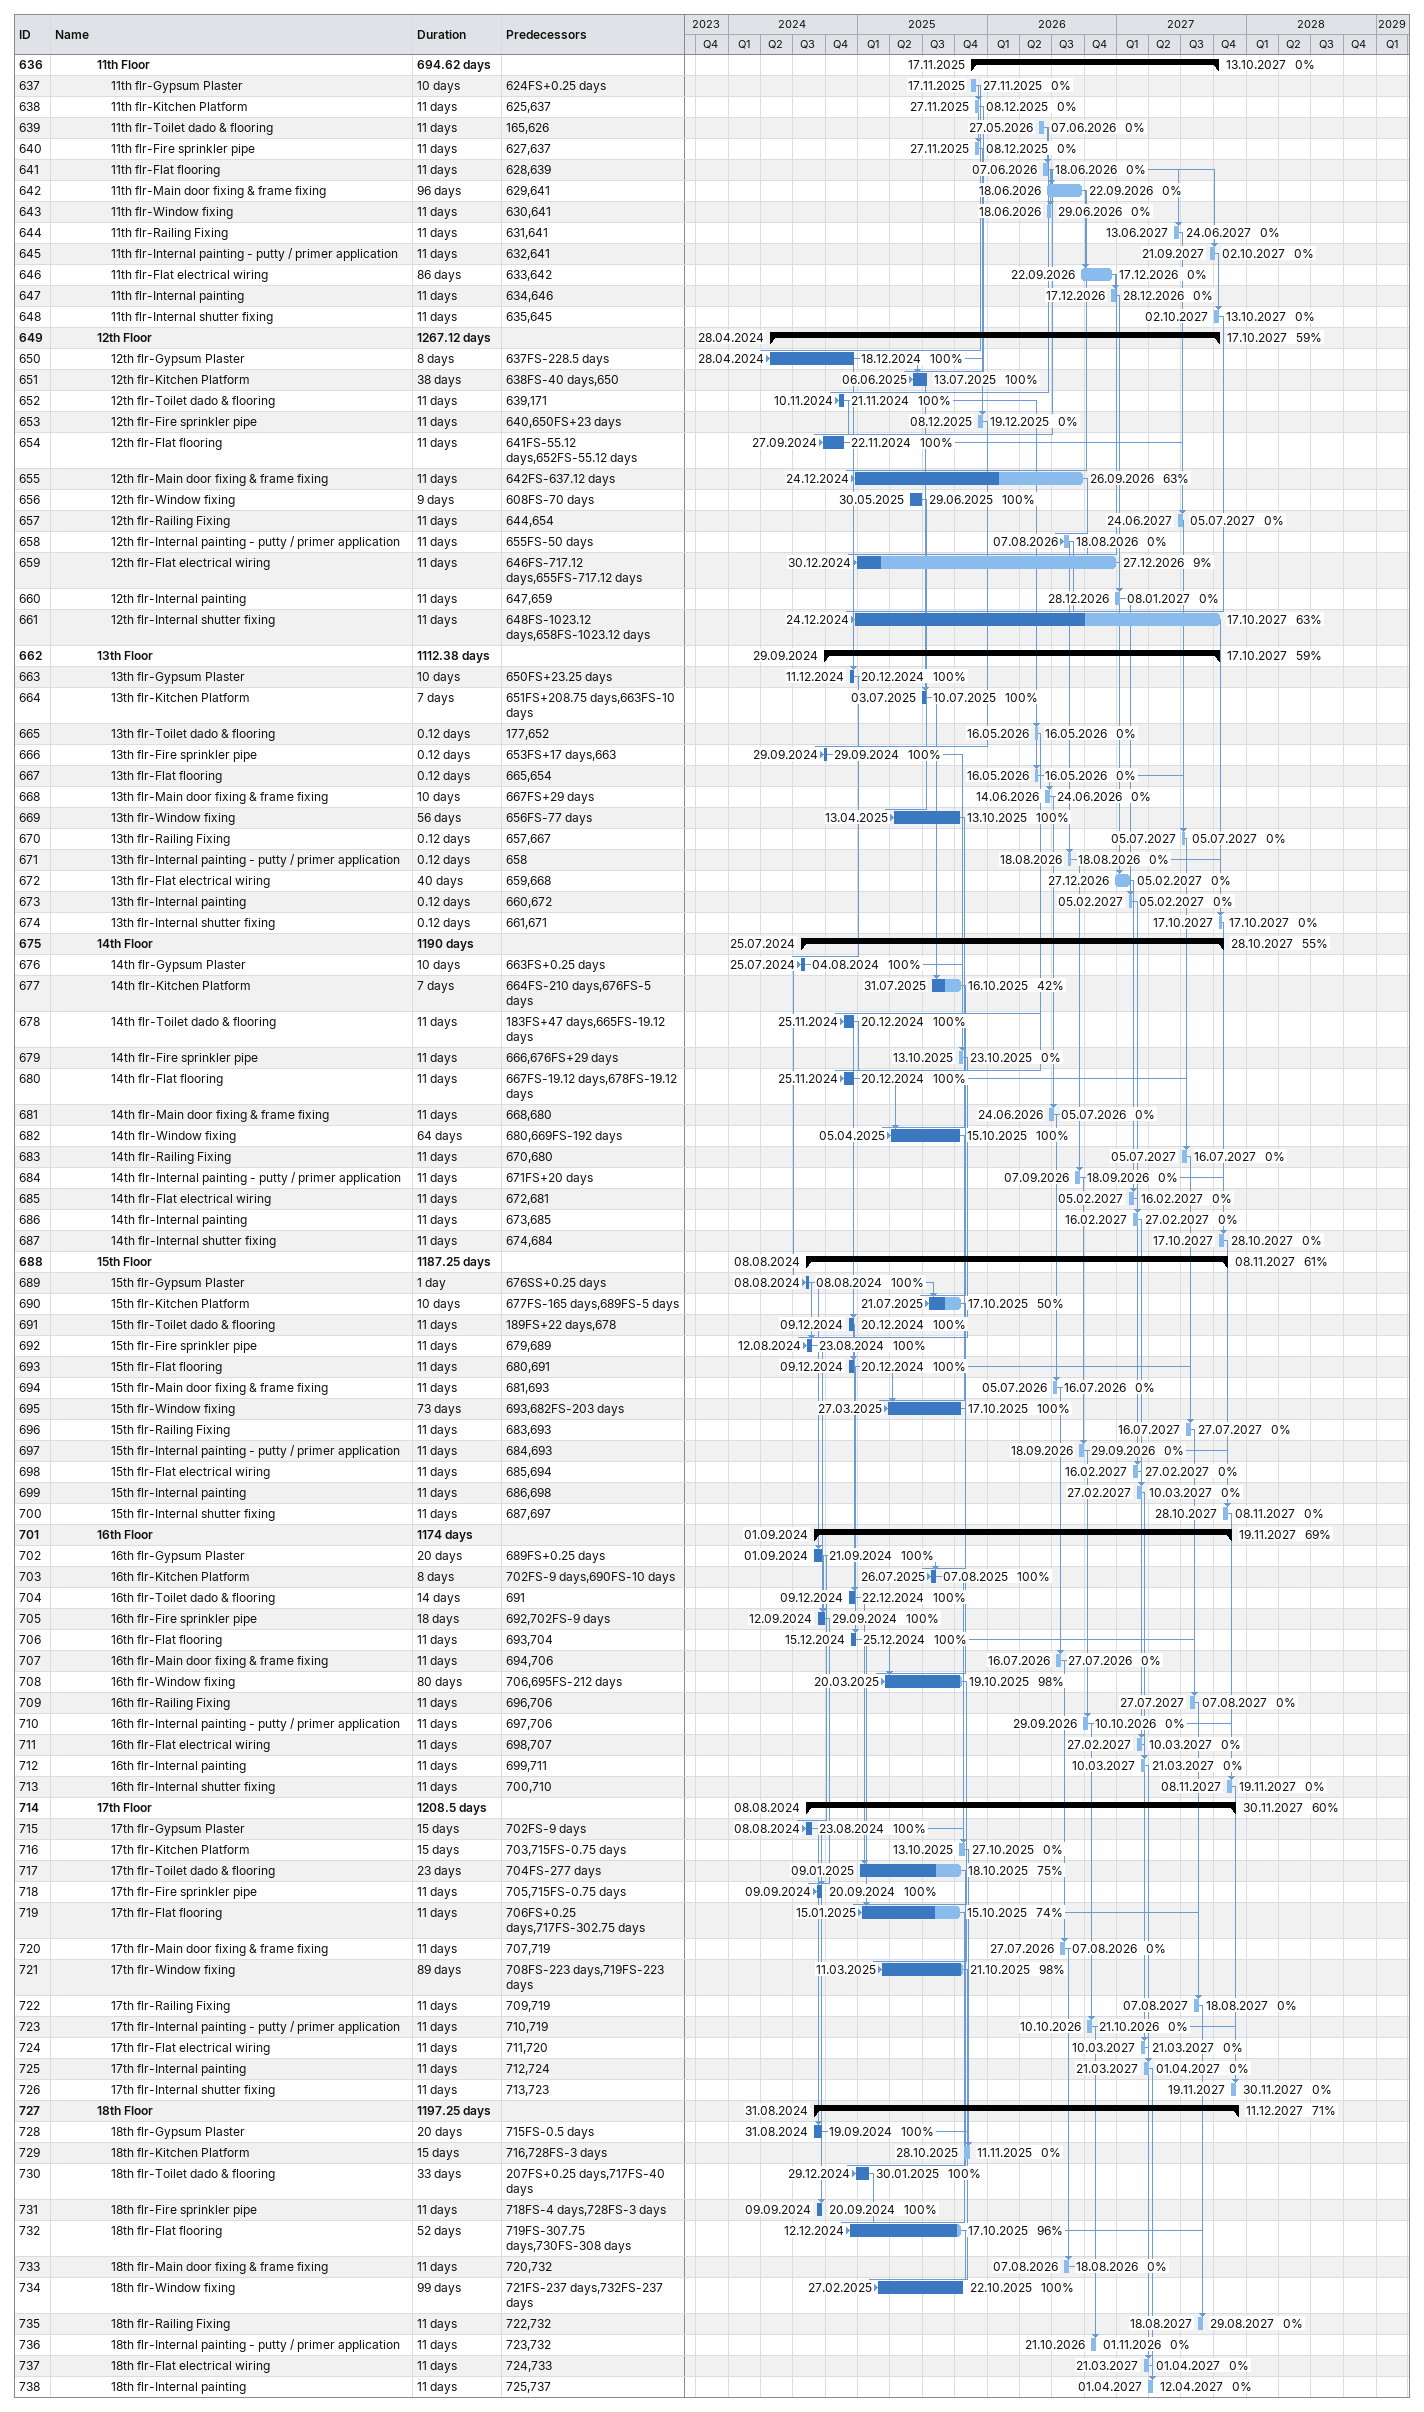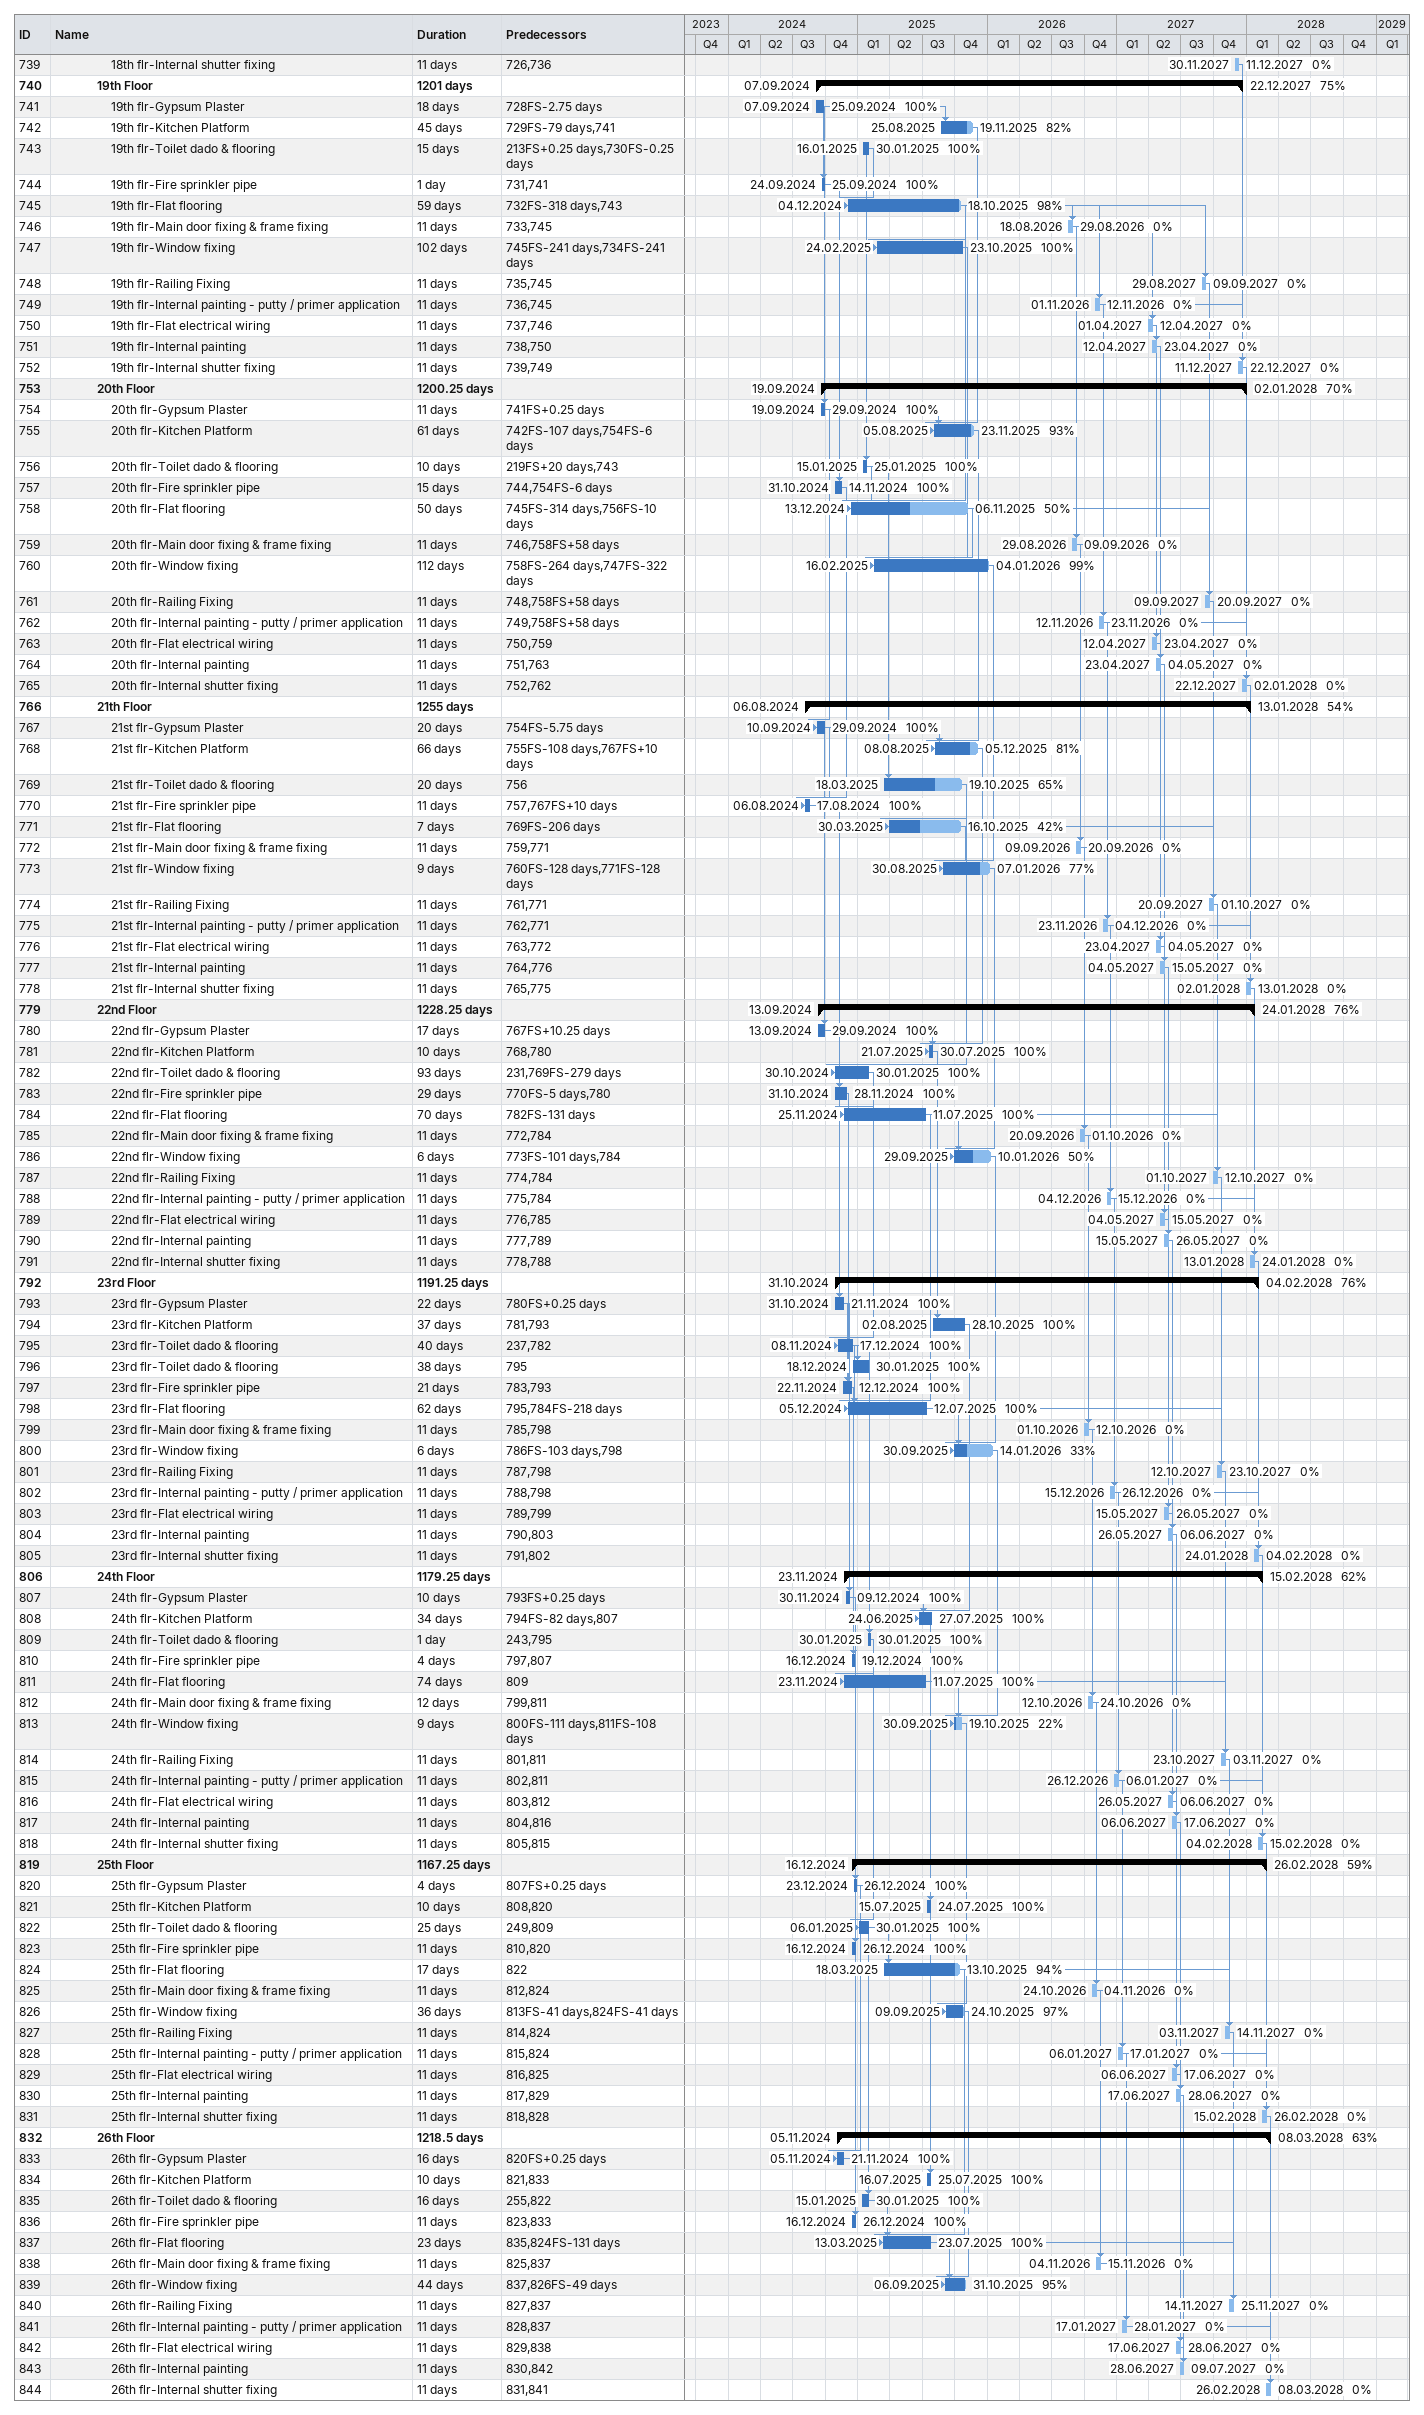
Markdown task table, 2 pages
| ID | Level | Task | Duration | Start | Finish | Predecessors | % complete |
|---|---|---|---|---|---|---|---|
| 636 | 4 | **11th Floor** | 694.62d | 2025-11-17 | 2027-10-13 |  | 0 |
| 637 | 5 | 11th flr-Gypsum Plaster | 10d | 2025-11-17 | 2025-11-27 | 624FS+0.25d | 0 |
| 638 | 5 | 11th flr-Kitchen Platform | 11d | 2025-11-27 | 2025-12-08 | 625, 637 | 0 |
| 639 | 5 | 11th flr-Toilet dado & flooring | 11d | 2026-05-27 | 2026-06-07 | 165, 626 | 0 |
| 640 | 5 | 11th flr-Fire sprinkler pipe | 11d | 2025-11-27 | 2025-12-08 | 627, 637 | 0 |
| 641 | 5 | 11th flr-Flat flooring | 11d | 2026-06-07 | 2026-06-18 | 628, 639 | 0 |
| 642 | 5 | 11th flr-Main door fixing & frame fixing | 96d | 2026-06-18 | 2026-09-22 | 629, 641 | 0 |
| 643 | 5 | 11th flr-Window fixing | 11d | 2026-06-18 | 2026-06-29 | 630, 641 | 0 |
| 644 | 5 | 11th flr-Railing Fixing | 11d | 2027-06-13 | 2027-06-24 | 631, 641 | 0 |
| 645 | 5 | 11th flr-Internal painting - putty / primer application | 11d | 2027-09-21 | 2027-10-02 | 632, 641 | 0 |
| 646 | 5 | 11th flr-Flat electrical wiring | 86d | 2026-09-22 | 2026-12-17 | 633, 642 | 0 |
| 647 | 5 | 11th flr-Internal painting | 11d | 2026-12-17 | 2026-12-28 | 634, 646 | 0 |
| 648 | 5 | 11th flr-Internal shutter fixing | 11d | 2027-10-02 | 2027-10-13 | 635, 645 | 0 |
| 649 | 4 | **12th Floor** | 1267.12d | 2024-04-28 | 2027-10-17 |  | 59 |
| 650 | 5 | 12th flr-Gypsum Plaster | 8d | 2024-04-28 | 2024-12-18 | 637FS-228.5d | 100 |
| 651 | 5 | 12th flr-Kitchen Platform | 38d | 2025-06-06 | 2025-07-13 | 638FS-40d, 650 | 100 |
| 652 | 5 | 12th flr-Toilet dado & flooring | 11d | 2024-11-10 | 2024-11-21 | 639, 171 | 100 |
| 653 | 5 | 12th flr-Fire sprinkler pipe | 11d | 2025-12-08 | 2025-12-19 | 640, 650FS+23d | 0 |
| 654 | 5 | 12th flr-Flat flooring | 11d | 2024-09-27 | 2024-11-22 | 641FS-55.12d, 652FS-55.12d | 100 |
| 655 | 5 | 12th flr-Main door fixing & frame fixing | 11d | 2024-12-24 | 2026-09-26 | 642FS-637.12d | 63 |
| 656 | 5 | 12th flr-Window fixing | 9d | 2025-05-30 | 2025-06-29 | 608FS-70d | 100 |
| 657 | 5 | 12th flr-Railing Fixing | 11d | 2027-06-24 | 2027-07-05 | 644, 654 | 0 |
| 658 | 5 | 12th flr-Internal painting - putty / primer application | 11d | 2026-08-07 | 2026-08-18 | 655FS-50d | 0 |
| 659 | 5 | 12th flr-Flat electrical wiring | 11d | 2024-12-30 | 2026-12-27 | 646FS-717.12d, 655FS-717.12d | 9 |
| 660 | 5 | 12th flr-Internal painting | 11d | 2026-12-28 | 2027-01-08 | 647, 659 | 0 |
| 661 | 5 | 12th flr-Internal shutter fixing | 11d | 2024-12-24 | 2027-10-17 | 648FS-1023.12d, 658FS-1023.12d | 63 |
| 662 | 4 | **13th Floor** | 1112.38d | 2024-09-29 | 2027-10-17 |  | 59 |
| 663 | 5 | 13th flr-Gypsum Plaster | 10d | 2024-12-11 | 2024-12-20 | 650FS+23.25d | 100 |
| 664 | 5 | 13th flr-Kitchen Platform | 7d | 2025-07-03 | 2025-07-10 | 651FS+208.75d, 663FS-10d | 100 |
| 665 | 5 | 13th flr-Toilet dado & flooring | 0.12d | 2026-05-16 | 2026-05-16 | 177, 652 | 0 |
| 666 | 5 | 13th flr-Fire sprinkler pipe | 0.12d | 2024-09-29 | 2024-09-29 | 653FS+17d, 663 | 100 |
| 667 | 5 | 13th flr-Flat flooring | 0.12d | 2026-05-16 | 2026-05-16 | 665, 654 | 0 |
| 668 | 5 | 13th flr-Main door fixing & frame fixing | 10d | 2026-06-14 | 2026-06-24 | 667FS+29d | 0 |
| 669 | 5 | 13th flr-Window fixing | 56d | 2025-04-13 | 2025-10-13 | 656FS-77d | 100 |
| 670 | 5 | 13th flr-Railing Fixing | 0.12d | 2027-07-05 | 2027-07-05 | 657, 667 | 0 |
| 671 | 5 | 13th flr-Internal painting - putty / primer application | 0.12d | 2026-08-18 | 2026-08-18 | 658 | 0 |
| 672 | 5 | 13th flr-Flat electrical wiring | 40d | 2026-12-27 | 2027-02-05 | 659, 668 | 0 |
| 673 | 5 | 13th flr-Internal painting | 0.12d | 2027-02-05 | 2027-02-05 | 660, 672 | 0 |
| 674 | 5 | 13th flr-Internal shutter fixing | 0.12d | 2027-10-17 | 2027-10-17 | 661, 671 | 0 |
| 675 | 4 | **14th Floor** | 1190d | 2024-07-25 | 2027-10-28 |  | 55 |
| 676 | 5 | 14th flr-Gypsum Plaster | 10d | 2024-07-25 | 2024-08-04 | 663FS+0.25d | 100 |
| 677 | 5 | 14th flr-Kitchen Platform | 7d | 2025-07-31 | 2025-10-16 | 664FS-210d, 676FS-5d | 42 |
| 678 | 5 | 14th flr-Toilet dado & flooring | 11d | 2024-11-25 | 2024-12-20 | 183FS+47d, 665FS-19.12d | 100 |
| 679 | 5 | 14th flr-Fire sprinkler pipe | 11d | 2025-10-13 | 2025-10-23 | 666, 676FS+29d | 0 |
| 680 | 5 | 14th flr-Flat flooring | 11d | 2024-11-25 | 2024-12-20 | 667FS-19.12d, 678FS-19.12d | 100 |
| 681 | 5 | 14th flr-Main door fixing & frame fixing | 11d | 2026-06-24 | 2026-07-05 | 668, 680 | 0 |
| 682 | 5 | 14th flr-Window fixing | 64d | 2025-04-05 | 2025-10-15 | 680, 669FS-192d | 100 |
| 683 | 5 | 14th flr-Railing Fixing | 11d | 2027-07-05 | 2027-07-16 | 670, 680 | 0 |
| 684 | 5 | 14th flr-Internal painting - putty / primer application | 11d | 2026-09-07 | 2026-09-18 | 671FS+20d | 0 |
| 685 | 5 | 14th flr-Flat electrical wiring | 11d | 2027-02-05 | 2027-02-16 | 672, 681 | 0 |
| 686 | 5 | 14th flr-Internal painting | 11d | 2027-02-16 | 2027-02-27 | 673, 685 | 0 |
| 687 | 5 | 14th flr-Internal shutter fixing | 11d | 2027-10-17 | 2027-10-28 | 674, 684 | 0 |
| 688 | 4 | **15th Floor** | 1187.25d | 2024-08-08 | 2027-11-08 |  | 61 |
| 689 | 5 | 15th flr-Gypsum Plaster | 1d | 2024-08-08 | 2024-08-08 | 676SS+0.25d | 100 |
| 690 | 5 | 15th flr-Kitchen Platform | 10d | 2025-07-21 | 2025-10-17 | 677FS-165d, 689FS-5d | 50 |
| 691 | 5 | 15th flr-Toilet dado & flooring | 11d | 2024-12-09 | 2024-12-20 | 189FS+22d, 678 | 100 |
| 692 | 5 | 15th flr-Fire sprinkler pipe | 11d | 2024-08-12 | 2024-08-23 | 679, 689 | 100 |
| 693 | 5 | 15th flr-Flat flooring | 11d | 2024-12-09 | 2024-12-20 | 680, 691 | 100 |
| 694 | 5 | 15th flr-Main door fixing & frame fixing | 11d | 2026-07-05 | 2026-07-16 | 681, 693 | 0 |
| 695 | 5 | 15th flr-Window fixing | 73d | 2025-03-27 | 2025-10-17 | 693, 682FS-203d | 100 |
| 696 | 5 | 15th flr-Railing Fixing | 11d | 2027-07-16 | 2027-07-27 | 683, 693 | 0 |
| 697 | 5 | 15th flr-Internal painting - putty / primer application | 11d | 2026-09-18 | 2026-09-29 | 684, 693 | 0 |
| 698 | 5 | 15th flr-Flat electrical wiring | 11d | 2027-02-16 | 2027-02-27 | 685, 694 | 0 |
| 699 | 5 | 15th flr-Internal painting | 11d | 2027-02-27 | 2027-03-10 | 686, 698 | 0 |
| 700 | 5 | 15th flr-Internal shutter fixing | 11d | 2027-10-28 | 2027-11-08 | 687, 697 | 0 |
| 701 | 4 | **16th Floor** | 1174d | 2024-09-01 | 2027-11-19 |  | 69 |
| 702 | 5 | 16th flr-Gypsum Plaster | 20d | 2024-09-01 | 2024-09-21 | 689FS+0.25d | 100 |
| 703 | 5 | 16th flr-Kitchen Platform | 8d | 2025-07-26 | 2025-08-07 | 702FS-9d, 690FS-10d | 100 |
| 704 | 5 | 16th flr-Toilet dado & flooring | 14d | 2024-12-09 | 2024-12-22 | 691 | 100 |
| 705 | 5 | 16th flr-Fire sprinkler pipe | 18d | 2024-09-12 | 2024-09-29 | 692, 702FS-9d | 100 |
| 706 | 5 | 16th flr-Flat flooring | 11d | 2024-12-15 | 2024-12-25 | 693, 704 | 100 |
| 707 | 5 | 16th flr-Main door fixing & frame fixing | 11d | 2026-07-16 | 2026-07-27 | 694, 706 | 0 |
| 708 | 5 | 16th flr-Window fixing | 80d | 2025-03-20 | 2025-10-19 | 706, 695FS-212d | 98 |
| 709 | 5 | 16th flr-Railing Fixing | 11d | 2027-07-27 | 2027-08-07 | 696, 706 | 0 |
| 710 | 5 | 16th flr-Internal painting - putty / primer application | 11d | 2026-09-29 | 2026-10-10 | 697, 706 | 0 |
| 711 | 5 | 16th flr-Flat electrical wiring | 11d | 2027-02-27 | 2027-03-10 | 698, 707 | 0 |
| 712 | 5 | 16th flr-Internal painting | 11d | 2027-03-10 | 2027-03-21 | 699, 711 | 0 |
| 713 | 5 | 16th flr-Internal shutter fixing | 11d | 2027-11-08 | 2027-11-19 | 700, 710 | 0 |
| 714 | 4 | **17th Floor** | 1208.5d | 2024-08-08 | 2027-11-30 |  | 60 |
| 715 | 5 | 17th flr-Gypsum Plaster | 15d | 2024-08-08 | 2024-08-23 | 702FS-9d | 100 |
| 716 | 5 | 17th flr-Kitchen Platform | 15d | 2025-10-13 | 2025-10-27 | 703, 715FS-0.75d | 0 |
| 717 | 5 | 17th flr-Toilet dado & flooring | 23d | 2025-01-09 | 2025-10-18 | 704FS-277d | 75 |
| 718 | 5 | 17th flr-Fire sprinkler pipe | 11d | 2024-09-09 | 2024-09-20 | 705, 715FS-0.75d | 100 |
| 719 | 5 | 17th flr-Flat flooring | 11d | 2025-01-15 | 2025-10-15 | 706FS+0.25d, 717FS-302.75d | 74 |
| 720 | 5 | 17th flr-Main door fixing & frame fixing | 11d | 2026-07-27 | 2026-08-07 | 707, 719 | 0 |
| 721 | 5 | 17th flr-Window fixing | 89d | 2025-03-11 | 2025-10-21 | 708FS-223d, 719FS-223d | 98 |
| 722 | 5 | 17th flr-Railing Fixing | 11d | 2027-08-07 | 2027-08-18 | 709, 719 | 0 |
| 723 | 5 | 17th flr-Internal painting - putty / primer application | 11d | 2026-10-10 | 2026-10-21 | 710, 719 | 0 |
| 724 | 5 | 17th flr-Flat electrical wiring | 11d | 2027-03-10 | 2027-03-21 | 711, 720 | 0 |
| 725 | 5 | 17th flr-Internal painting | 11d | 2027-03-21 | 2027-04-01 | 712, 724 | 0 |
| 726 | 5 | 17th flr-Internal shutter fixing | 11d | 2027-11-19 | 2027-11-30 | 713, 723 | 0 |
| 727 | 4 | **18th Floor** | 1197.25d | 2024-08-31 | 2027-12-11 |  | 71 |
| 728 | 5 | 18th flr-Gypsum Plaster | 20d | 2024-08-31 | 2024-09-19 | 715FS-0.5d | 100 |
| 729 | 5 | 18th flr-Kitchen Platform | 15d | 2025-10-28 | 2025-11-11 | 716, 728FS-3d | 0 |
| 730 | 5 | 18th flr-Toilet dado & flooring | 33d | 2024-12-29 | 2025-01-30 | 207FS+0.25d, 717FS-40d | 100 |
| 731 | 5 | 18th flr-Fire sprinkler pipe | 11d | 2024-09-09 | 2024-09-20 | 718FS-4d, 728FS-3d | 100 |
| 732 | 5 | 18th flr-Flat flooring | 52d | 2024-12-12 | 2025-10-17 | 719FS-307.75d, 730FS-308d | 96 |
| 733 | 5 | 18th flr-Main door fixing & frame fixing | 11d | 2026-08-07 | 2026-08-18 | 720, 732 | 0 |
| 734 | 5 | 18th flr-Window fixing | 99d | 2025-02-27 | 2025-10-22 | 721FS-237d, 732FS-237d | 100 |
| 735 | 5 | 18th flr-Railing Fixing | 11d | 2027-08-18 | 2027-08-29 | 722, 732 | 0 |
| 736 | 5 | 18th flr-Internal painting - putty / primer application | 11d | 2026-10-21 | 2026-11-01 | 723, 732 | 0 |
| 737 | 5 | 18th flr-Flat electrical wiring | 11d | 2027-03-21 | 2027-04-01 | 724, 733 | 0 |
| 738 | 5 | 18th flr-Internal painting | 11d | 2027-04-01 | 2027-04-12 | 725, 737 | 0 |
| 739 | 5 | 18th flr-Internal shutter fixing | 11d | 2027-11-30 | 2027-12-11 | 726, 736 | 0 |
| 740 | 4 | **19th Floor** | 1201d | 2024-09-07 | 2027-12-22 |  | 75 |
| 741 | 5 | 19th flr-Gypsum Plaster | 18d | 2024-09-07 | 2024-09-25 | 728FS-2.75d | 100 |
| 742 | 5 | 19th flr-Kitchen Platform | 45d | 2025-08-25 | 2025-11-19 | 729FS-79d, 741 | 82 |
| 743 | 5 | 19th flr-Toilet dado & flooring | 15d | 2025-01-16 | 2025-01-30 | 213FS+0.25d, 730FS-0.25d | 100 |
| 744 | 5 | 19th flr-Fire sprinkler pipe | 1d | 2024-09-24 | 2024-09-25 | 731, 741 | 100 |
| 745 | 5 | 19th flr-Flat flooring | 59d | 2024-12-04 | 2025-10-18 | 732FS-318d, 743 | 98 |
| 746 | 5 | 19th flr-Main door fixing & frame fixing | 11d | 2026-08-18 | 2026-08-29 | 733, 745 | 0 |
| 747 | 5 | 19th flr-Window fixing | 102d | 2025-02-24 | 2025-10-23 | 745FS-241d, 734FS-241d | 100 |
| 748 | 5 | 19th flr-Railing Fixing | 11d | 2027-08-29 | 2027-09-09 | 735, 745 | 0 |
| 749 | 5 | 19th flr-Internal painting - putty / primer application | 11d | 2026-11-01 | 2026-11-12 | 736, 745 | 0 |
| 750 | 5 | 19th flr-Flat electrical wiring | 11d | 2027-04-01 | 2027-04-12 | 737, 746 | 0 |
| 751 | 5 | 19th flr-Internal painting | 11d | 2027-04-12 | 2027-04-23 | 738, 750 | 0 |
| 752 | 5 | 19th flr-Internal shutter fixing | 11d | 2027-12-11 | 2027-12-22 | 739, 749 | 0 |
| 753 | 4 | **20th Floor** | 1200.25d | 2024-09-19 | 2028-01-02 |  | 70 |
| 754 | 5 | 20th flr-Gypsum Plaster | 11d | 2024-09-19 | 2024-09-29 | 741FS+0.25d | 100 |
| 755 | 5 | 20th flr-Kitchen Platform | 61d | 2025-08-05 | 2025-11-23 | 742FS-107d, 754FS-6d | 93 |
| 756 | 5 | 20th flr-Toilet dado & flooring | 10d | 2025-01-15 | 2025-01-25 | 219FS+20d, 743 | 100 |
| 757 | 5 | 20th flr-Fire sprinkler pipe | 15d | 2024-10-31 | 2024-11-14 | 744, 754FS-6d | 100 |
| 758 | 5 | 20th flr-Flat flooring | 50d | 2024-12-13 | 2025-11-06 | 745FS-314d, 756FS-10d | 50 |
| 759 | 5 | 20th flr-Main door fixing & frame fixing | 11d | 2026-08-29 | 2026-09-09 | 746, 758FS+58d | 0 |
| 760 | 5 | 20th flr-Window fixing | 112d | 2025-02-16 | 2026-01-04 | 758FS-264d, 747FS-322d | 99 |
| 761 | 5 | 20th flr-Railing Fixing | 11d | 2027-09-09 | 2027-09-20 | 748, 758FS+58d | 0 |
| 762 | 5 | 20th flr-Internal painting - putty / primer application | 11d | 2026-11-12 | 2026-11-23 | 749, 758FS+58d | 0 |
| 763 | 5 | 20th flr-Flat electrical wiring | 11d | 2027-04-12 | 2027-04-23 | 750, 759 | 0 |
| 764 | 5 | 20th flr-Internal painting | 11d | 2027-04-23 | 2027-05-04 | 751, 763 | 0 |
| 765 | 5 | 20th flr-Internal shutter fixing | 11d | 2027-12-22 | 2028-01-02 | 752, 762 | 0 |
| 766 | 4 | **21th Floor** | 1255d | 2024-08-06 | 2028-01-13 |  | 54 |
| 767 | 5 | 21st flr-Gypsum Plaster | 20d | 2024-09-10 | 2024-09-29 | 754FS-5.75d | 100 |
| 768 | 5 | 21st flr-Kitchen Platform | 66d | 2025-08-08 | 2025-12-05 | 755FS-108d, 767FS+10d | 81 |
| 769 | 5 | 21st flr-Toilet dado & flooring | 20d | 2025-03-18 | 2025-10-19 | 756 | 65 |
| 770 | 5 | 21st flr-Fire sprinkler pipe | 11d | 2024-08-06 | 2024-08-17 | 757, 767FS+10d | 100 |
| 771 | 5 | 21st flr-Flat flooring | 7d | 2025-03-30 | 2025-10-16 | 769FS-206d | 42 |
| 772 | 5 | 21st flr-Main door fixing & frame fixing | 11d | 2026-09-09 | 2026-09-20 | 759, 771 | 0 |
| 773 | 5 | 21st flr-Window fixing | 9d | 2025-08-30 | 2026-01-07 | 760FS-128d, 771FS-128d | 77 |
| 774 | 5 | 21st flr-Railing Fixing | 11d | 2027-09-20 | 2027-10-01 | 761, 771 | 0 |
| 775 | 5 | 21st flr-Internal painting - putty / primer application | 11d | 2026-11-23 | 2026-12-04 | 762, 771 | 0 |
| 776 | 5 | 21st flr-Flat electrical wiring | 11d | 2027-04-23 | 2027-05-04 | 763, 772 | 0 |
| 777 | 5 | 21st flr-Internal painting | 11d | 2027-05-04 | 2027-05-15 | 764, 776 | 0 |
| 778 | 5 | 21st flr-Internal shutter fixing | 11d | 2028-01-02 | 2028-01-13 | 765, 775 | 0 |
| 779 | 4 | **22nd Floor** | 1228.25d | 2024-09-13 | 2028-01-24 |  | 76 |
| 780 | 5 | 22nd flr-Gypsum Plaster | 17d | 2024-09-13 | 2024-09-29 | 767FS+10.25d | 100 |
| 781 | 5 | 22nd flr-Kitchen Platform | 10d | 2025-07-21 | 2025-07-30 | 768, 780 | 100 |
| 782 | 5 | 22nd flr-Toilet dado & flooring | 93d | 2024-10-30 | 2025-01-30 | 231, 769FS-279d | 100 |
| 783 | 5 | 22nd flr-Fire sprinkler pipe | 29d | 2024-10-31 | 2024-11-28 | 770FS-5d, 780 | 100 |
| 784 | 5 | 22nd flr-Flat flooring | 70d | 2024-11-25 | 2025-07-11 | 782FS-131d | 100 |
| 785 | 5 | 22nd flr-Main door fixing & frame fixing | 11d | 2026-09-20 | 2026-10-01 | 772, 784 | 0 |
| 786 | 5 | 22nd flr-Window fixing | 6d | 2025-09-29 | 2026-01-10 | 773FS-101d, 784 | 50 |
| 787 | 5 | 22nd flr-Railing Fixing | 11d | 2027-10-01 | 2027-10-12 | 774, 784 | 0 |
| 788 | 5 | 22nd flr-Internal painting - putty / primer application | 11d | 2026-12-04 | 2026-12-15 | 775, 784 | 0 |
| 789 | 5 | 22nd flr-Flat electrical wiring | 11d | 2027-05-04 | 2027-05-15 | 776, 785 | 0 |
| 790 | 5 | 22nd flr-Internal painting | 11d | 2027-05-15 | 2027-05-26 | 777, 789 | 0 |
| 791 | 5 | 22nd flr-Internal shutter fixing | 11d | 2028-01-13 | 2028-01-24 | 778, 788 | 0 |
| 792 | 4 | **23rd Floor** | 1191.25d | 2024-10-31 | 2028-02-04 |  | 76 |
| 793 | 5 | 23rd flr-Gypsum Plaster | 22d | 2024-10-31 | 2024-11-21 | 780FS+0.25d | 100 |
| 794 | 5 | 23rd flr-Kitchen Platform | 37d | 2025-08-02 | 2025-10-28 | 781, 793 | 100 |
| 795 | 5 | 23rd flr-Toilet dado & flooring | 40d | 2024-11-08 | 2024-12-17 | 237, 782 | 100 |
| 796 | 5 | 23rd flr-Toilet dado & flooring | 38d | 2024-12-18 | 2025-01-30 | 795 | 100 |
| 797 | 5 | 23rd flr-Fire sprinkler pipe | 21d | 2024-11-22 | 2024-12-12 | 783, 793 | 100 |
| 798 | 5 | 23rd flr-Flat flooring | 62d | 2024-12-05 | 2025-07-12 | 795, 784FS-218d | 100 |
| 799 | 5 | 23rd flr-Main door fixing & frame fixing | 11d | 2026-10-01 | 2026-10-12 | 785, 798 | 0 |
| 800 | 5 | 23rd flr-Window fixing | 6d | 2025-09-30 | 2026-01-14 | 786FS-103d, 798 | 33 |
| 801 | 5 | 23rd flr-Railing Fixing | 11d | 2027-10-12 | 2027-10-23 | 787, 798 | 0 |
| 802 | 5 | 23rd flr-Internal painting - putty / primer application | 11d | 2026-12-15 | 2026-12-26 | 788, 798 | 0 |
| 803 | 5 | 23rd flr-Flat electrical wiring | 11d | 2027-05-15 | 2027-05-26 | 789, 799 | 0 |
| 804 | 5 | 23rd flr-Internal painting | 11d | 2027-05-26 | 2027-06-06 | 790, 803 | 0 |
| 805 | 5 | 23rd flr-Internal shutter fixing | 11d | 2028-01-24 | 2028-02-04 | 791, 802 | 0 |
| 806 | 4 | **24th Floor** | 1179.25d | 2024-11-23 | 2028-02-15 |  | 62 |
| 807 | 5 | 24th flr-Gypsum Plaster | 10d | 2024-11-30 | 2024-12-09 | 793FS+0.25d | 100 |
| 808 | 5 | 24th flr-Kitchen Platform | 34d | 2025-06-24 | 2025-07-27 | 794FS-82d, 807 | 100 |
| 809 | 5 | 24th flr-Toilet dado & flooring | 1d | 2025-01-30 | 2025-01-30 | 243, 795 | 100 |
| 810 | 5 | 24th flr-Fire sprinkler pipe | 4d | 2024-12-16 | 2024-12-19 | 797, 807 | 100 |
| 811 | 5 | 24th flr-Flat flooring | 74d | 2024-11-23 | 2025-07-11 | 809 | 100 |
| 812 | 5 | 24th flr-Main door fixing & frame fixing | 12d | 2026-10-12 | 2026-10-24 | 799, 811 | 0 |
| 813 | 5 | 24th flr-Window fixing | 9d | 2025-09-30 | 2025-10-19 | 800FS-111d, 811FS-108d | 22 |
| 814 | 5 | 24th flr-Railing Fixing | 11d | 2027-10-23 | 2027-11-03 | 801, 811 | 0 |
| 815 | 5 | 24th flr-Internal painting - putty / primer application | 11d | 2026-12-26 | 2027-01-06 | 802, 811 | 0 |
| 816 | 5 | 24th flr-Flat electrical wiring | 11d | 2027-05-26 | 2027-06-06 | 803, 812 | 0 |
| 817 | 5 | 24th flr-Internal painting | 11d | 2027-06-06 | 2027-06-17 | 804, 816 | 0 |
| 818 | 5 | 24th flr-Internal shutter fixing | 11d | 2028-02-04 | 2028-02-15 | 805, 815 | 0 |
| 819 | 4 | **25th Floor** | 1167.25d | 2024-12-16 | 2028-02-26 |  | 59 |
| 820 | 5 | 25th flr-Gypsum Plaster | 4d | 2024-12-23 | 2024-12-26 | 807FS+0.25d | 100 |
| 821 | 5 | 25th flr-Kitchen Platform | 10d | 2025-07-15 | 2025-07-24 | 808, 820 | 100 |
| 822 | 5 | 25th flr-Toilet dado & flooring | 25d | 2025-01-06 | 2025-01-30 | 249, 809 | 100 |
| 823 | 5 | 25th flr-Fire sprinkler pipe | 11d | 2024-12-16 | 2024-12-26 | 810, 820 | 100 |
| 824 | 5 | 25th flr-Flat flooring | 17d | 2025-03-18 | 2025-10-13 | 822 | 94 |
| 825 | 5 | 25th flr-Main door fixing & frame fixing | 11d | 2026-10-24 | 2026-11-04 | 812, 824 | 0 |
| 826 | 5 | 25th flr-Window fixing | 36d | 2025-09-09 | 2025-10-24 | 813FS-41d, 824FS-41d | 97 |
| 827 | 5 | 25th flr-Railing Fixing | 11d | 2027-11-03 | 2027-11-14 | 814, 824 | 0 |
| 828 | 5 | 25th flr-Internal painting - putty / primer application | 11d | 2027-01-06 | 2027-01-17 | 815, 824 | 0 |
| 829 | 5 | 25th flr-Flat electrical wiring | 11d | 2027-06-06 | 2027-06-17 | 816, 825 | 0 |
| 830 | 5 | 25th flr-Internal painting | 11d | 2027-06-17 | 2027-06-28 | 817, 829 | 0 |
| 831 | 5 | 25th flr-Internal shutter fixing | 11d | 2028-02-15 | 2028-02-26 | 818, 828 | 0 |
| 832 | 4 | **26th Floor** | 1218.5d | 2024-11-05 | 2028-03-08 |  | 63 |
| 833 | 5 | 26th flr-Gypsum Plaster | 16d | 2024-11-05 | 2024-11-21 | 820FS+0.25d | 100 |
| 834 | 5 | 26th flr-Kitchen Platform | 10d | 2025-07-16 | 2025-07-25 | 821, 833 | 100 |
| 835 | 5 | 26th flr-Toilet dado & flooring | 16d | 2025-01-15 | 2025-01-30 | 255, 822 | 100 |
| 836 | 5 | 26th flr-Fire sprinkler pipe | 11d | 2024-12-16 | 2024-12-26 | 823, 833 | 100 |
| 837 | 5 | 26th flr-Flat flooring | 23d | 2025-03-13 | 2025-07-23 | 835, 824FS-131d | 100 |
| 838 | 5 | 26th flr-Main door fixing & frame fixing | 11d | 2026-11-04 | 2026-11-15 | 825, 837 | 0 |
| 839 | 5 | 26th flr-Window fixing | 44d | 2025-09-06 | 2025-10-31 | 837, 826FS-49d | 95 |
| 840 | 5 | 26th flr-Railing Fixing | 11d | 2027-11-14 | 2027-11-25 | 827, 837 | 0 |
| 841 | 5 | 26th flr-Internal painting - putty / primer application | 11d | 2027-01-17 | 2027-01-28 | 828, 837 | 0 |
| 842 | 5 | 26th flr-Flat electrical wiring | 11d | 2027-06-17 | 2027-06-28 | 829, 838 | 0 |
| 843 | 5 | 26th flr-Internal painting | 11d | 2027-06-28 | 2027-07-09 | 830, 842 | 0 |
| 844 | 5 | 26th flr-Internal shutter fixing | 11d | 2028-02-26 | 2028-03-08 | 831, 841 | 0 |
